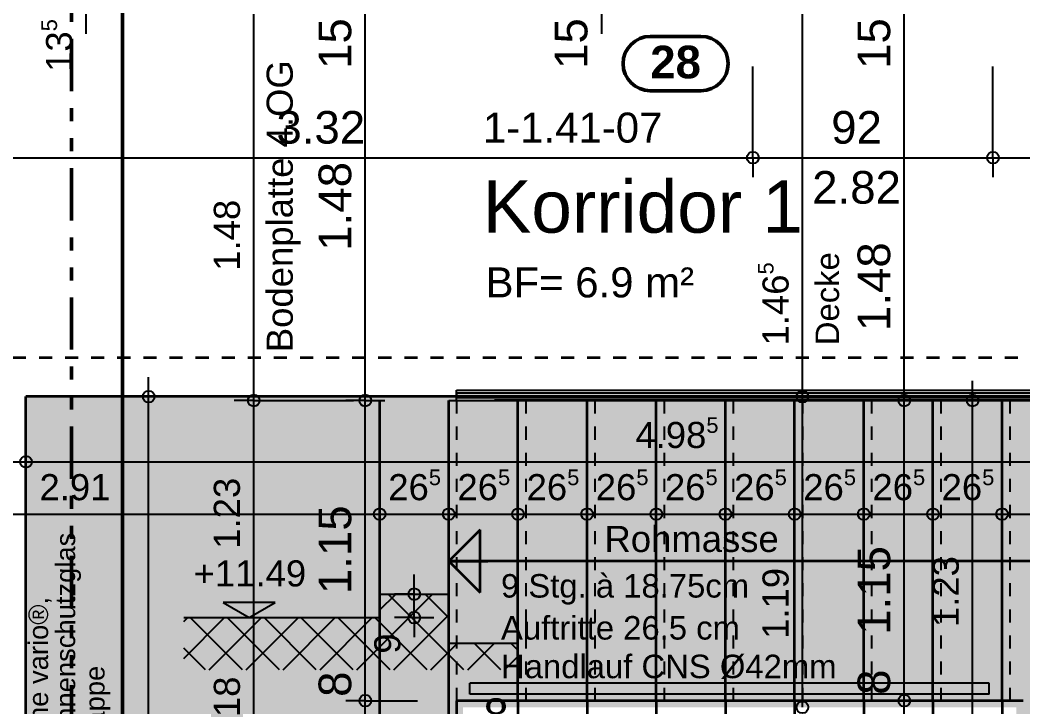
# Model space of a CAD drawing. Header units: centimetres. Extents: x 0.3 to 84.3, y 0.3 to 59.7.
# Drawn here: x 41.63 to 49.32, y 35.29 to 40.55 of the extents above; entities that cross this region are included whole.
import ezdxf

# ---------------------------------------------------------------- set-up
doc = ezdxf.new("R2010")
doc.units = ezdxf.units.CM
for name, pattern in [('AUSGEZOGEN', [0]), ('KURZGESTRICHELT', [0.25, 0.15, -0.1]), ('LINIE_17', [0.05, 0, -0.05]), ('LINIE_23', [0.79, 0.4, -0.13, 0, -0.13, 0, -0.13]), ('RAND', [44.45, 12.7, -6.35, 12.7, -6.35, 0, -6.35]), ('STRICHPUNKT', [25.4, 12.7, -6.35, 0, -6.35]), ('VERDECKT', [9.525, 6.35, -3.175])]:
    doc.linetypes.add(name, pattern=pattern)
for name, color, linetype, lineweight in [('Bad', 7, 'AUSGEZOGEN', 25), ('Bauachsen grob', 7, 'RAND', 25), ('Beton verdeckt vorne', 7, 'KURZGESTRICHELT', 25), ('Bodenplatte', 7, 'AUSGEZOGEN', 35), ('Decke', 7, 'AUSGEZOGEN', 35), ('Detailmasse', 7, 'AUSGEZOGEN', 25), ('Lauflinie', 7, 'AUSGEZOGEN', 25), ('Leichtbauwaende', 7, 'AUSGEZOGEN', 35), ('Metallbauarbeiten', 7, 'AUSGEZOGEN', 35), ('Raumbezeichnung', 7, 'AUSGEZOGEN', 35), ('Schnittbegrenzung', 7, 'AUSGEZOGEN', 25), ('Stufen', 7, 'AUSGEZOGEN', 50), ('Text Werkplan Ausfuehrung', 7, 'AUSGEZOGEN', 50), ('Vermassung Bodenplatte', 180, 'VERDECKT', 50), ('Vermassung Decke', 180, 'VERDECKT', 50), ('Werkplan- Ausfuehrungsmasse', 7, 'AUSGEZOGEN', 25)]:
    doc.layers.add(name, color=color, linetype=linetype, lineweight=lineweight)
doc.styles.add('ARIAL', font='ARIAL.TTF')

msp = doc.modelspace()

# ---------------------------------------------------------------- hatches: boundary and pattern name
at = {"layer": 'Bad', "linetype": 'AUSGEZOGEN', "lineweight": 25, "true_color": 0xa8ffff}
msp.add_hatch(color=131, dxfattribs=at).paths.add_polyline_path([(51.644, 37.69), (44.98, 37.69), (44.98, 37.658), (51.644, 37.658)])
at = {"layer": 'Bodenplatte', "linetype": 'AUSGEZOGEN', "lineweight": 25, "true_color": 0xe0ffe0}
msp.add_hatch(color=254, dxfattribs=at).paths.add_polyline_path([(42.89, 35.9706), (42.89, 35.5706), (45.45, 35.5706), (45.45, 35.7756), (44.92, 35.7756), (44.92, 36.1506), (44.39, 36.1506), (44.39, 35.9706)])
at = {"layer": 'Bodenplatte', "linetype": 'AUSGEZOGEN', "lineweight": 25}
msp.add_hatch(color=7, dxfattribs=at).paths.add_polyline_path([(43.59, 36.0866), (43.19, 36.0866), (43.39, 35.9706)])
at = {"layer": 'Decke', "linetype": 'AUSGEZOGEN', "lineweight": 35, "true_color": 0xedf5de}
msp.add_hatch(color=7, dxfattribs=at).paths.add_polyline_path([(41.68, 37.664), (41.68, 28.764), (45.03, 28.764), (45.03, 35.284), (49.27, 35.284), (49.27, 31.484), (51.65, 31.484), (51.65, 37.664)])
at = {"layer": 'Leichtbauwaende', "linetype": 'AUSGEZOGEN', "lineweight": 25}
for points in [[(44.98, 35.334), (44.98, 34.124), (45.03, 34.124), (45.03, 35.334)], [(49.32, 35.334), (45.03, 35.334), (45.03, 35.284), (49.32, 35.284)]]:
    msp.add_hatch(color=8, dxfattribs=at).paths.add_polyline_path(points)
at = {"layer": 'Metallbauarbeiten', "linetype": 'AUSGEZOGEN', "lineweight": 25, "true_color": 0xf1f1f1}
msp.add_hatch(color=7, dxfattribs=at).paths.add_polyline_path([(45.08, 35.384), (49.06, 35.384), (49.06, 35.468), (45.08, 35.468)])

# ---------------------------------------------------------------- linework, layer by layer
at = {"layer": 'Bad', "color": 7, "linetype": 'AUSGEZOGEN', "lineweight": 25}
for p, q in [((51.644, 37.69), (44.98, 37.69)), ((44.98, 37.69), (44.98, 37.658)), ((44.98, 37.658), (51.644, 37.658))]:
    msp.add_line(p, q, dxfattribs=at)
at = {"layer": 'Bauachsen grob', "color": 32, "linetype": 'LINIE_23', "lineweight": 50, "true_color": 0xc36e14}
msp.add_line((42.03, 1.394), (42.03, 57.974), dxfattribs=at)
at = {"layer": 'Beton verdeckt vorne', "color": 7, "linetype": 'VERDECKT', "lineweight": 25}
msp.add_line((44.92, 37.634), (51.62, 37.634), dxfattribs=at)
at = {"layer": 'Bodenplatte', "color": 92, "linetype": 'VERDECKT', "lineweight": 35, "true_color": 0x00c600}
for p, q in [((44.39, 37.634), (44.39, 35.174)), ((51.62, 37.634), (44.39, 37.634))]:
    msp.add_line(p, q, dxfattribs=at)
at = {"layer": 'Bodenplatte', "color": 7, "linetype": 'AUSGEZOGEN', "lineweight": 25}
for p, q in [((44.2161, 35.5706), (44.7961, 36.1506)), ((44.39, 35.9706), (44.39, 36.1506)), ((44.39, 36.1506), (44.92, 36.1506)), ((44.39, 36.0273), (44.5133, 36.1506)), ((45.0359, 35.5706), (44.4559, 36.1506)), ((44.92, 35.9693), (44.7387, 36.1506)), ((44.92, 36.1506), (44.92, 35.7756)), ((43.59, 36.0866), (43.19, 36.0866)), ((43.19, 36.0866), (43.39, 35.9706)), ((43.39, 35.9706), (43.59, 36.0866)), ((42.89, 35.9706), (44.39, 35.9706)), ((42.89, 35.9415), (42.9191, 35.9706)), ((42.89, 35.6586), (43.2019, 35.9706)), ((43.3388, 35.5706), (42.9388, 35.9706)), ((43.0848, 35.5706), (43.4848, 35.9706)), ((43.6217, 35.5706), (43.2217, 35.9706)), ((43.3676, 35.5706), (43.7676, 35.9706)), ((43.39, 35.9706), (43.39, 35.9706)), ((43.39, 35.9706), (43.39, 35.9706)), ((43.39, 35.9706), (43.99, 35.9706)), ((43.39, 35.9706), (43.39, 35.9706)), ((43.39, 35.9706), (43.39, 35.9706)), ((43.9045, 35.5706), (43.5045, 35.9706)), ((43.6505, 35.5706), (44.0505, 35.9706)), ((44.1874, 35.5706), (43.7874, 35.9706)), ((43.9333, 35.5706), (44.3333, 35.9706)), ((44.4702, 35.5706), (44.0702, 35.9706)), ((44.753, 35.5706), (44.353, 35.9706)), ((44.499, 35.5706), (44.92, 35.9916)), ((43.056, 35.5706), (42.89, 35.7365)), ((44.7818, 35.5706), (44.9868, 35.7756)), ((44.92, 35.7756), (45.45, 35.7756)), ((45.0647, 35.5706), (45.2697, 35.7756)), ((45.3187, 35.5706), (45.1137, 35.7756)), ((45.45, 35.7221), (45.3966, 35.7756)), ((45.45, 35.7756), (45.45, 35.5706)), ((45.3475, 35.5706), (45.45, 35.673))]:
    msp.add_line(p, q, dxfattribs=at)
at = {"layer": 'Decke', "color": 92, "linetype": 'LINIE_17', "lineweight": 35, "true_color": 0x00c600}
msp.add_line((41.38, 37.964), (51.95, 37.964), dxfattribs=at)
at = {"layer": 'Decke', "color": 92, "linetype": 'RAND', "lineweight": 35, "true_color": 0x00c600}
for p in [(41.68, 28.764), (51.65, 37.664)]:
    msp.add_line(p, (41.68, 37.664), dxfattribs=at)
at = {"layer": 'Detailmasse', "color": 240, "linetype": 'AUSGEZOGEN', "lineweight": 25}
for p, q in [((48.9336, 37.634), (48.9336, 37.784)), ((48.9336, 37.634), (48.7836, 37.634)), ((48.9336, 37.634), (49.0836, 37.634)), ((48.9336, 35.174), (48.9336, 37.634)), ((44.39, 36.764), (44.39, 36.914)), ((44.92, 36.764), (44.92, 36.914)), ((45.45, 36.764), (45.45, 36.914)), ((45.98, 36.764), (45.98, 36.914)), ((46.51, 36.764), (46.51, 36.914)), ((47.04, 36.764), (47.04, 36.914)), ((47.57, 36.764), (47.57, 36.914)), ((48.1, 36.764), (48.1, 36.914)), ((48.63, 36.764), (48.63, 36.914)), ((49.16, 36.764), (49.16, 36.914)), ((44.39, 36.764), (44.39, 36.614)), ((44.39, 36.764), (44.92, 36.764)), ((44.92, 36.764), (44.92, 36.614)), ((44.92, 36.764), (45.45, 36.764)), ((45.45, 36.764), (45.45, 36.614)), ((45.45, 36.764), (45.98, 36.764)), ((45.98, 36.764), (45.98, 36.614)), ((45.98, 36.764), (46.51, 36.764)), ((46.51, 36.764), (46.51, 36.614)), ((46.51, 36.764), (47.04, 36.764)), ((47.04, 36.764), (47.04, 36.614)), ((47.04, 36.764), (47.57, 36.764)), ((47.57, 36.764), (47.57, 36.614)), ((47.57, 36.764), (48.1, 36.764)), ((48.1, 36.764), (48.1, 36.614)), ((48.1, 36.764), (48.63, 36.764)), ((48.63, 36.764), (48.63, 36.614)), ((48.63, 36.764), (49.16, 36.764)), ((49.16, 36.764), (49.16, 36.614)), ((49.16, 36.764), (51.62, 36.764))]:
    msp.add_line(p, q, dxfattribs=at)
msp.add_lwpolyline([(38.57, 36.764), (41.582, 36.764), (41.582, 36.764), (42.6663, 36.764), (42.6663, 36.764), (44.39, 36.764)], dxfattribs=at)
for centre in [(48.9336, 37.634), (44.39, 36.764), (44.92, 36.764), (45.45, 36.764), (45.98, 36.764), (46.51, 36.764), (47.04, 36.764), (47.57, 36.764), (48.1, 36.764), (48.63, 36.764), (49.16, 36.764)]:
    msp.add_circle(centre, 0.045, dxfattribs=at)
at = {"layer": 'Lauflinie', "color": 7, "linetype": 'AUSGEZOGEN', "lineweight": 35}
for p, q in [((45.16, 36.644), (44.92, 36.404)), ((45.16, 36.164), (45.16, 36.644)), ((50.39, 36.404), (44.92, 36.404)), ((44.92, 36.404), (45.22, 36.404)), ((44.92, 36.404), (44.92, 36.404)), ((44.92, 36.404), (44.92, 36.404)), ((44.92, 36.404), (44.92, 36.404)), ((44.92, 36.404), (45.16, 36.164))]:
    msp.add_line(p, q, dxfattribs=at)
at = {"layer": 'Leichtbauwaende', "color": 7, "linetype": 'AUSGEZOGEN', "lineweight": 35}
for p, q in [((44.98, 35.334), (44.98, 34.124)), ((45.03, 35.334), (44.98, 35.334)), ((49.32, 35.334), (45.03, 35.334))]:
    msp.add_line(p, q, dxfattribs=at)
at = {"layer": 'Metallbauarbeiten', "color": 7, "linetype": 'AUSGEZOGEN', "lineweight": 25}
for p, q in [((44.98, 37.634), (44.98, 37.714)), ((44.98, 37.714), (51.7, 37.714)), ((44.98, 37.634), (51.62, 37.634)), ((49.06, 35.468), (45.08, 35.468)), ((45.08, 35.384), (45.08, 35.468)), ((49.06, 35.384), (49.06, 35.468)), ((49.06, 35.384), (45.08, 35.384))]:
    msp.add_line(p, q, dxfattribs=at)
at = {"layer": 'Schnittbegrenzung', "color": 14, "linetype": 'STRICHPUNKT', "lineweight": 50, "true_color": 0xb20000}
msp.add_line((42.42, 46.214), (42.42, 22.214), dxfattribs=at)
at = {"layer": 'Stufen', "color": 7, "linetype": 'AUSGEZOGEN', "lineweight": 35}
for p, q in [((44.92, 35.174), (44.92, 37.634)), ((45.45, 35.334), (45.45, 37.634)), ((45.98, 35.334), (45.98, 37.634)), ((46.51, 35.334), (46.51, 37.634)), ((47.04, 35.334), (47.04, 37.634)), ((47.57, 35.334), (47.57, 37.634)), ((48.1, 35.334), (48.1, 37.634)), ((48.63, 35.334), (48.63, 37.634)), ((49.16, 35.334), (49.16, 37.634))]:
    msp.add_line(p, q, dxfattribs=at)
at = {"layer": 'Stufen', "color": 7, "linetype": 'LINIE_17', "lineweight": 25}
for p, q in [((44.98, 37.634), (44.98, 35.334)), ((44.98, 37.634), (44.98, 37.634)), ((45.51, 37.634), (45.51, 35.334)), ((46.04, 37.634), (46.04, 35.334)), ((46.57, 37.634), (46.57, 35.334)), ((47.1, 37.634), (47.1, 35.334)), ((47.63, 37.634), (47.63, 35.334)), ((48.16, 37.634), (48.16, 35.334)), ((48.69, 37.634), (48.69, 35.334)), ((49.22, 37.634), (49.22, 35.334))]:
    msp.add_line(p, q, dxfattribs=at)
at = {"layer": 'Stufen', "color": 7, "linetype": 'VERDECKT', "lineweight": 35}
for p, q in [((45.45, 35.334), (45.45, 35.174)), ((45.98, 35.334), (45.98, 35.174)), ((46.51, 35.334), (46.51, 35.174)), ((47.04, 35.334), (47.04, 35.174)), ((47.57, 35.334), (47.57, 35.174)), ((48.1, 35.334), (48.1, 35.174)), ((48.63, 35.334), (48.63, 35.174)), ((49.16, 35.334), (49.16, 35.174))]:
    msp.add_line(p, q, dxfattribs=at)
at = {"layer": 'Text Werkplan Ausfuehrung', "color": 240, "linetype": 'AUSGEZOGEN', "lineweight": 50}
for p, q in [((46.8522, 40.4239), (46.4637, 40.4239)), ((46.8522, 40.0072), (46.4637, 40.0072))]:
    msp.add_line(p, q, dxfattribs=at)
for centre, start, end in [((46.4637, 40.2155), 90, 270), ((46.8522, 40.2155), 270, 90)]:
    msp.add_arc(centre, 0.2083, start, end, dxfattribs=at)
at = {"layer": 'Vermassung Bodenplatte', "color": 92, "linetype": 'AUSGEZOGEN', "lineweight": 25, "true_color": 0x00c600}
for p, q in [((43.4256, 37.634), (43.4256, 40.594)), ((43.4256, 37.634), (43.2756, 37.634)), ((43.4256, 37.634), (43.5756, 37.634)), ((44.655, 36.1506), (44.655, 36.3006)), ((44.655, 36.1506), (44.505, 36.1506)), ((44.655, 36.1506), (44.805, 36.1506)), ((44.655, 36.1506), (44.655, 36.1506)), ((44.655, 35.9706), (44.655, 36.1506)), ((44.655, 35.9706), (44.505, 35.9706)), ((44.655, 35.9706), (44.805, 35.9706)), ((44.655, 35.9706), (44.655, 35.9706)), ((44.655, 35.9706), (44.655, 35.8206))]:
    msp.add_line(p, q, dxfattribs=at)
for points in [[(43.4256, 37.634), (43.8076, 37.634), (43.8076, 37.634), (44.19, 37.634)], [(43.4256, 35.174), (43.4256, 35.5975), (43.4256, 35.5975), (43.4256, 37.634)]]:
    msp.add_lwpolyline(points, dxfattribs=at)
for centre in [(43.4256, 37.634), (44.655, 36.1506), (44.655, 35.9706)]:
    msp.add_circle(centre, 0.045, dxfattribs=at)
at = {"layer": 'Vermassung Decke', "color": 92, "linetype": 'AUSGEZOGEN', "lineweight": 25, "true_color": 0x00c600}
for p, q in [((42.14, 40.594), (42.14, 40.444)), ((47.63, 37.664), (47.63, 40.594)), ((42.62, 37.664), (42.62, 37.814)), ((42.62, 37.664), (42.47, 37.664)), ((42.62, 37.664), (42.77, 37.664)), ((42.62, 37.664), (42.62, 37.664)), ((47.63, 37.664), (47.48, 37.664)), ((47.63, 37.664), (47.78, 37.664)), ((47.63, 37.664), (47.63, 37.664)), ((41.68, 37.164), (41.68, 37.314)), ((41.68, 37.164), (41.68, 37.014)), ((41.68, 37.164), (41.68, 37.164))]:
    msp.add_line(p, q, dxfattribs=at)
for points in [[(42.62, 28.794), (42.62, 29.1626), (42.62, 29.1626), (42.62, 37.664)], [(47.63, 35.284), (47.63, 35.5862), (47.63, 35.5862), (47.63, 37.664)], [(38.57, 37.164), (39.6496, 37.164), (39.6496, 37.164), (41.68, 37.164)], [(41.68, 37.164), (42.6908, 37.164), (42.6908, 37.164), (51.65, 37.164)]]:
    msp.add_lwpolyline(points, dxfattribs=at)
for centre in [(42.62, 37.664), (47.63, 37.664), (41.68, 37.164), (47.63, 35.284)]:
    msp.add_circle(centre, 0.045, dxfattribs=at)
at = {"layer": 'Werkplan- Ausfuehrungsmasse', "color": 7, "linetype": 'AUSGEZOGEN', "lineweight": 25}
for p, q in [((44.28, 37.634), (44.28, 40.594)), ((46.09, 40.594), (46.09, 40.444)), ((48.41, 37.634), (48.41, 40.594)), ((47.25, 39.494), (47.25, 39.644)), ((49.09, 39.494), (49.09, 39.644)), ((40.61, 39.494), (47.25, 39.494)), ((47.25, 39.494), (47.25, 39.344)), ((47.25, 39.494), (49.09, 39.494)), ((49.09, 39.494), (49.09, 39.344)), ((49.09, 39.494), (54.52, 39.494)), ((44.28, 37.634), (44.13, 37.634)), ((44.28, 37.634), (44.43, 37.634)), ((44.28, 37.634), (44.28, 37.634)), ((44.28, 35.334), (44.28, 37.634)), ((48.41, 37.634), (48.26, 37.634)), ((48.41, 37.634), (48.56, 37.634)), ((48.41, 37.634), (48.41, 37.634)), ((48.41, 35.334), (48.41, 37.634)), ((44.28, 35.334), (44.13, 35.334)), ((44.28, 35.334), (44.43, 35.334)), ((44.28, 35.174), (44.28, 35.334)), ((48.41, 35.334), (48.26, 35.334)), ((48.41, 35.334), (48.56, 35.334)), ((48.41, 35.334), (48.41, 35.334)), ((48.41, 35.174), (48.41, 35.334))]:
    msp.add_line(p, q, dxfattribs=at)
for points in [[(47.25, 39.494), (47.25, 39.5565), (47.25, 39.5565), (47.25, 39.5565), (47.25, 39.5565), (47.25, 39.5565), (47.25, 39.5565), (47.25, 39.5645), (47.25, 39.5645), (47.25, 39.5655), (47.25, 39.5655), (47.25, 39.5685), (47.25, 39.5685), (47.25, 40.194)], [(49.09, 39.494), (49.09, 39.5565), (49.09, 39.5565), (49.09, 39.5565), (49.09, 39.5565), (49.09, 39.5654), (49.09, 39.5654), (49.09, 39.5665), (49.09, 39.5665), (49.09, 39.5698), (49.09, 39.5698), (49.09, 40.194)], [(44.28, 35.334), (44.587, 35.334), (44.587, 35.334), (44.6798, 35.334)]]:
    msp.add_lwpolyline(points, dxfattribs=at)
for centre in [(47.25, 39.494), (49.09, 39.494), (44.28, 37.634), (48.41, 37.634), (44.28, 35.334), (48.41, 35.334)]:
    msp.add_circle(centre, 0.045, dxfattribs=at)

# ---------------------------------------------------------------- texts
at = {"layer": 'Bodenplatte', "color": 7, "linetype": 'AUSGEZOGEN', "lineweight": 35, "insert": (42.965, 36.2066), "char_height": 0.2, "width": 0.1, "attachment_point": 7, "style": 'ARIAL'}
msp.add_mtext('+11.49', dxfattribs=at)
at = {"layer": 'Detailmasse', "color": 240, "linetype": 'AUSGEZOGEN', "lineweight": 35, "attachment_point": 7, "style": 'ARIAL'}
for s, insert, char_height, width in [('2.91', (41.7838, 36.8674), 0.2, 0.1), ('26', (44.4563, 36.8674), 0.2, 0.1), ('5', (44.7671, 36.9841), 0.12, 0.06), ('26', (44.9863, 36.8674), 0.2, 0.1), ('5', (45.2971, 36.9841), 0.12, 0.06), ('26', (45.5163, 36.8674), 0.2, 0.1), ('5', (45.8271, 36.9841), 0.12, 0.06), ('26', (46.0463, 36.8674), 0.2, 0.1), ('5', (46.3571, 36.9841), 0.12, 0.06), ('26', (46.5763, 36.8674), 0.2, 0.1), ('5', (46.8871, 36.9841), 0.12, 0.06), ('26', (47.1063, 36.8674), 0.2, 0.1), ('5', (47.4171, 36.9841), 0.12, 0.06), ('26', (47.6363, 36.8674), 0.2, 0.1), ('5', (47.9471, 36.9841), 0.12, 0.06), ('26', (48.1663, 36.8674), 0.2, 0.1), ('5', (48.4771, 36.9841), 0.12, 0.06), ('26', (48.6963, 36.8674), 0.2, 0.1), ('5', (49.0071, 36.9841), 0.12, 0.06), ('Rohmasse', (46.1131, 36.4707), 0.2, 0.1)]:
    msp.add_mtext(s, dxfattribs=dict(at, insert=insert, char_height=char_height, width=width))
at = {"layer": 'Detailmasse', "color": 240, "linetype": 'AUSGEZOGEN', "lineweight": 35, "insert": (48.8301, 35.8984), "char_height": 0.2, "width": 0.1, "attachment_point": 7, "rotation": 90, "style": 'ARIAL'}
msp.add_mtext('1.23', dxfattribs=at)
at = {"layer": 'Raumbezeichnung', "color": 7, "linetype": 'AUSGEZOGEN', "lineweight": 50, "char_height": 0.23, "width": 0.115, "attachment_point": 7, "style": 'ARIAL'}
for s, insert in [('1-1.41-07', (45.1815, 39.6066)), ('BF=\\~6.9\\~m²', (45.2015, 38.4207))]:
    msp.add_mtext(s, dxfattribs=dict(at, insert=insert))
at = {"layer": 'Raumbezeichnung', "color": 7, "linetype": 'AUSGEZOGEN', "lineweight": 35, "insert": (45.18, 38.914), "char_height": 0.4, "width": 0.2, "attachment_point": 7, "style": 'ARIAL'}
msp.add_mtext('Korridor\\~1', dxfattribs=at)
at = {"layer": 'Text Werkplan Ausfuehrung', "color": 240, "linetype": 'AUSGEZOGEN', "lineweight": 50, "insert": (46.4637, 40.0989), "char_height": 0.25, "width": 0.125, "attachment_point": 7, "style": 'ARIAL'}
msp.add_mtext('\\fArial|i0|b1|c0|p0;28', dxfattribs=at)
at = {"layer": 'Text Werkplan Ausfuehrung', "color": 7, "linetype": 'AUSGEZOGEN', "lineweight": 25, "char_height": 0.15, "width": 0.075, "attachment_point": 7, "rotation": 90, "style": 'ARIAL'}
for s, insert in [(',\\~Sonnenschutzglas', (42.1023, 34.7926)), ('Oblicht\\~HPG\\~oecoline\\~vario®,\\~', (41.8773, 33.4011)), ('integrierte\\~RWA-Klappe', (42.3273, 33.4011))]:
    msp.add_mtext(s, dxfattribs=dict(at, insert=insert))
at = {"layer": 'Text Werkplan Ausfuehrung', "color": 7, "linetype": 'AUSGEZOGEN', "lineweight": 35, "char_height": 0.18, "width": 0.09, "attachment_point": 7, "style": 'ARIAL'}
for s, insert in [('9\\~Stg.\\~à\\~18.75cm', (45.32, 36.07)), ('Auftritte\\~26.5\\~cm', (45.32, 35.8)), ('Handlauf\\~CNS\\~Ø42mm', (45.32, 35.5))]:
    msp.add_mtext(s, dxfattribs=dict(at, insert=insert))
at = {"layer": 'Vermassung Bodenplatte', "color": 92, "linetype": 'AUSGEZOGEN', "lineweight": 35, "true_color": 0x00c600, "char_height": 0.2, "width": 0.1, "attachment_point": 7, "rotation": 90, "style": 'ARIAL'}
for s, insert in [('Bodenplatte\\~4.OG', (43.7847, 38.0044)), ('1.48', (43.3222, 38.6282)), ('1.23', (43.3221, 36.4984)), ('9', (44.5516, 35.6941)), ('18', (43.3222, 35.2085))]:
    msp.add_mtext(s, dxfattribs=dict(at, insert=insert))
at = {"layer": 'Vermassung Decke', "color": 92, "linetype": 'AUSGEZOGEN', "lineweight": 35, "true_color": 0x00c600, "attachment_point": 7, "rotation": 90, "style": 'ARIAL'}
for s, insert, char_height, width in [('5', (41.9198, 40.4625), 0.12, 0.06), ('13', (42.0365, 40.1517), 0.2, 0.1), ('Decke', (47.9129, 38.0578), 0.18, 0.09), ('5', (47.4099, 38.5995), 0.12, 0.06), ('1.46', (47.5266, 38.0557), 0.2, 0.1), ('1.19', (47.5266, 35.8078), 0.2, 0.1)]:
    msp.add_mtext(s, dxfattribs=dict(at, insert=insert, char_height=char_height, width=width))
at = {"layer": 'Vermassung Decke', "color": 92, "linetype": 'AUSGEZOGEN', "lineweight": 35, "true_color": 0x00c600, "attachment_point": 7, "style": 'ARIAL'}
for s, insert, char_height, width in [('5', (46.8936, 37.3841), 0.12, 0.06), ('4.98', (46.3498, 37.2674), 0.2, 0.1)]:
    msp.add_mtext(s, dxfattribs=dict(at, insert=insert, char_height=char_height, width=width))
at = {"layer": 'Werkplan- Ausfuehrungsmasse', "color": 7, "linetype": 'AUSGEZOGEN', "lineweight": 50, "char_height": 0.25, "width": 0.125, "attachment_point": 7, "rotation": 90, "style": 'ARIAL'}
for s, insert in [('15', (44.1757, 40.1745)), ('15', (45.9857, 40.1745)), ('15', (48.3057, 40.1745)), ('1.48', (44.1757, 38.7818)), ('1.48', (48.3057, 38.1666)), ('1.15', (44.1757, 36.1511)), ('1.15', (48.3057, 35.8393)), ('8', (44.1757, 35.3635)), ('8', (48.3057, 35.379))]:
    msp.add_mtext(s, dxfattribs=dict(at, insert=insert))
at = {"layer": 'Werkplan- Ausfuehrungsmasse', "color": 7, "linetype": 'AUSGEZOGEN', "lineweight": 50, "char_height": 0.25, "width": 0.125, "attachment_point": 7, "style": 'ARIAL'}
for s, insert in [('3.32', (43.5993, 39.5984)), ('92', (47.8504, 39.5983)), ('2.82', (47.7047, 39.1387)), ('8', (45.185, 35.0983))]:
    msp.add_mtext(s, dxfattribs=dict(at, insert=insert))

doc.saveas('drawing.dxf')
